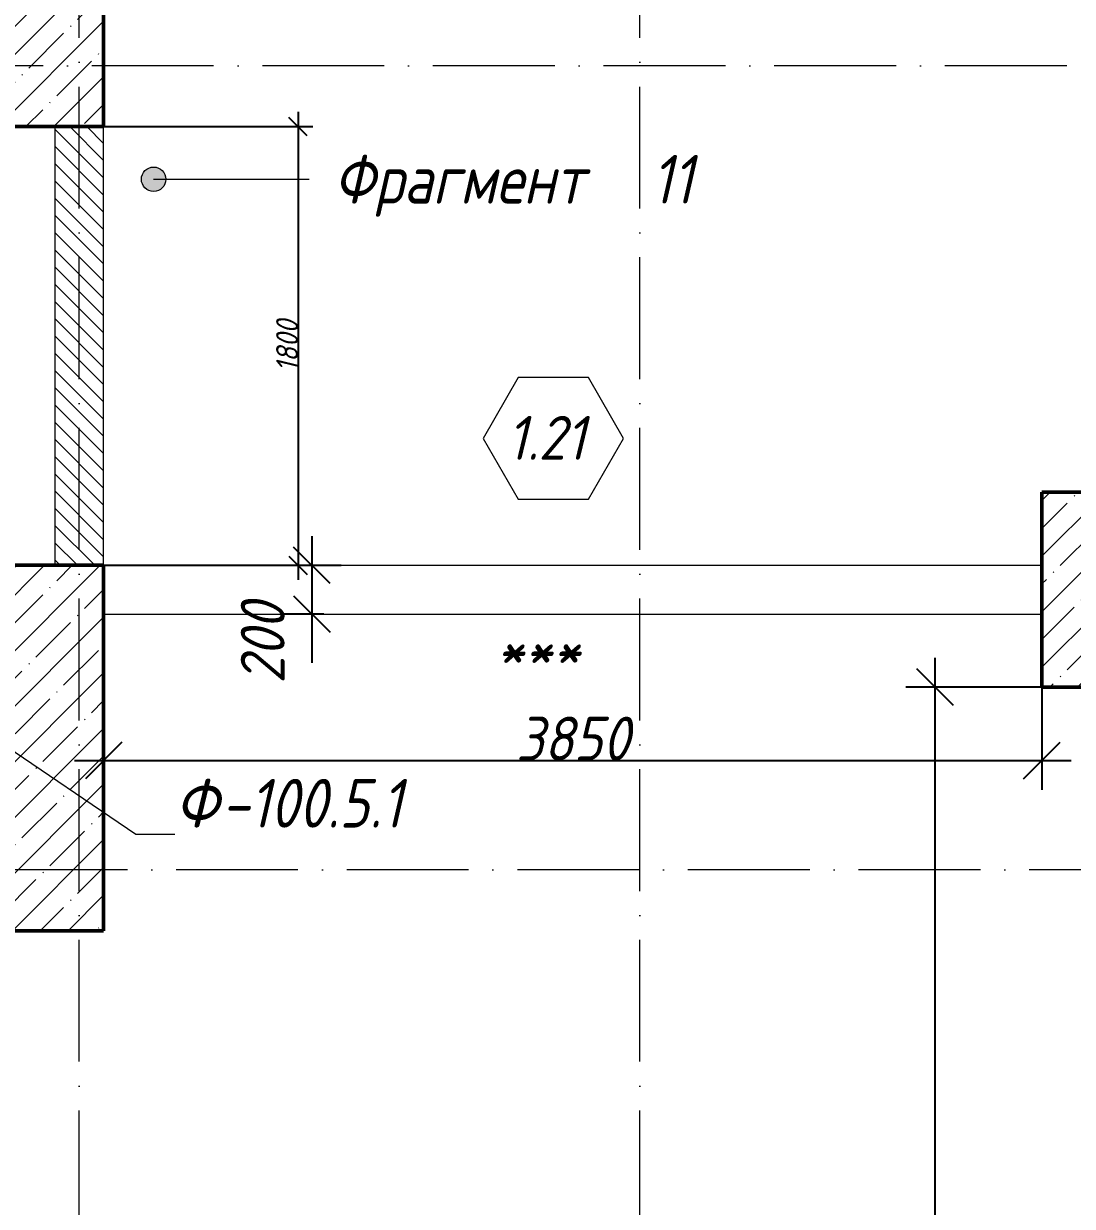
# Model space of a CAD drawing. Header units: millimetres. Extents: x -356862 to 418287, y 0 to 839748.
# Drawn here: x -169779 to -165476, y 616617 to 621470 of the extents above; entities that cross this region are included whole.
import ezdxf

# ---------------------------------------------------------------- set-up
doc = ezdxf.new("R2010")
doc.units = ezdxf.units.MM
doc.linetypes.add('50_200_ШТРИХ_1Т_ш5_п1_п1_', pattern=[700, 500, -100, 0, -100])
for name, color, linetype, lineweight in [('A-____-____-DIMS', 7, 'Continuous', 9), ('A-DOOR-____-IDEN', 7, 'Continuous', 9), ('A-DOOR-____-OTLN', 7, 'Continuous', 9), ('A-FLOR-____-OTLN', 7, 'Continuous', 9), ('A-GENM-____-IDEN', 7, 'Continuous', 9), ('G-____-____-TEXT', 7, 'Continuous', 9), ('S-COLS-____-MCUT', 7, 'Continuous', 50), ('S-COLS-____-OTLN', 7, 'Continuous', 9), ('S-GRID-____-OTLN-1', 7, '50_200_ШТРИХ_1Т_ш5_п1_п1_', 9)]:
    doc.layers.add(name, color=color, linetype=linetype, lineweight=lineweight)
for name, color, linetype, lineweight, true_color in [('A-DOOR-____-OTLN-1', 7, 'Continuous', 9, 0xffffff), ('A-WALL-____-MCUT-4', 7, 'Continuous', 13, 0x000000), ('A-WALL-____-PATT-3', 9, 'Continuous', 9, 0x808080)]:
    doc.layers.add(name, color=color, linetype=linetype, lineweight=lineweight, true_color=true_color)
doc.styles.add('ISOCPEUR_I_10', font='isocpeui.ttf', dxfattribs={"width": 0.9, "height": 180})
doc.styles.add('ISOCPEUR_I_14', font='isocpeui.ttf', dxfattribs={"width": 0.9, "height": 180})
doc.styles.add('ISOCPEUR_I_2', font='isocpeui.ttf', dxfattribs={"width": 0.85, "height": 2.3})
doc.styles.add('ISOCPEUR_I_7', font='isocpeui.ttf', dxfattribs={"width": 0.9, "height": 90})
doc.dimstyles.new('ISO-1_8_0_9К_СРЕДНИЙ_Кладочные_2', dxfattribs={"dimscale": 304.8, "dimtxt": 89.638306, "dimasz": 0.246063, "dimexe": 0.19685, "dimexo": 0, "dimgap": 0, "dimtad": 1, "dimdec": 3, "dimrnd": 0.001, "dimdsep": 46, "dimtxsty": 'ISOCPEUR_I_7', "dimblk1": 'OBLIQUE', "dimblk2": 'OBLIQUE', "dimsah": 1, "dimcen": 0.09, "dimdle": 0.19685, "dimazin": 0, "dimtfac": 1, "dimtdec": 4, "dimtix": 1, "dimtmove": 1, "dimatfit": 3, "dimfxl": 1, "dimtvp": 1, "dimtolj": 1, "dimtzin": 0, "dimarcsym": 2})
doc.dimstyles.new('ISO-1_8_0_9К_СРЕДНИЙ_Кладочные_3', dxfattribs={"dimscale": 304.8, "dimtxt": 179.276612, "dimasz": 0.492126, "dimexe": 0.393701, "dimexo": 0, "dimgap": 0, "dimtad": 1, "dimdec": 3, "dimrnd": 0.001, "dimdsep": 46, "dimtxsty": 'ISOCPEUR_I_10', "dimblk1": 'OBLIQUE', "dimblk2": 'OBLIQUE', "dimsah": 1, "dimcen": 0.09, "dimdle": 0.393701, "dimazin": 0, "dimtfac": 1, "dimtdec": 4, "dimtix": 1, "dimtmove": 0, "dimatfit": 3, "dimfxl": 1, "dimtvp": 1, "dimtolj": 1, "dimtzin": 0, "dimarcsym": 2})
doc.dimstyles.new('ISO-1_8_0_9К_СРЕДНИЙ_Кладочные_8', dxfattribs={"dimscale": 304.8, "dimtxt": 179.276612, "dimasz": 0.492126, "dimexe": 0.393701, "dimexo": 0, "dimgap": 0, "dimtad": 1, "dimdec": 3, "dimrnd": 0.001, "dimdsep": 46, "dimtxsty": 'ISOCPEUR_I_14', "dimblk1": 'OBLIQUE', "dimblk2": 'OBLIQUE', "dimsah": 1, "dimcen": 0.09, "dimdle": 0.393701, "dimazin": 0, "dimtfac": 1, "dimtdec": 4, "dimtix": 1, "dimtmove": 0, "dimatfit": 3, "dimfxl": 1, "dimtvp": 1, "dimtolj": 1, "dimtzin": 0, "dimarcsym": 2})

# ---------------------------------------------------------------- blocks, each defined once
blk = doc.blocks.new('BSC_Колонна _Прямоугольная - 500х800-V22-АР1_Кладочный план 1 этажа в осях 1-64_Ю-ЯЯ')
at = {"layer": 'S-COLS-____-OTLN'}
h = blk.add_hatch(dxfattribs=at)
h.set_pattern_fill('FP_17', color=256, style=0, pattern_type=2)
h.set_pattern_definition([(45, (-9650, -74431.04), (-114.04925, 114.04925), []), (45, (-9535.95, -74431.04), (-114.04925, 114.04925), [201.613, -40.323, 3.353, -36.97])])
h.paths.add_polyline_path([(-250, -400), (250, -400), (250, 400), (-250, 400)], flags=0)
at = {"layer": 'S-COLS-____-MCUT'}
for p, q in [((250, 400), (-250, 400)), ((-250, 400), (-250, -400)), ((250, -400), (250, 400)), ((-250, -400), (250, -400))]:
    blk.add_line(p, q, dxfattribs=at)
blk = doc.blocks.new('BSC_Колонна _Прямоугольная - 500х500-V40-АР1_Кладочный план 1 этажа в осях 1-64_Ю-ЯЯ')
at = {"layer": 'S-COLS-____-OTLN'}
h = blk.add_hatch(dxfattribs=at)
h.set_pattern_fill('FP_39', color=256, style=0, pattern_type=2)
h.set_pattern_definition([(45, (-5300, -76581.04), (-114.04925, 114.04925), []), (45, (-5185.95, -76581.04), (-114.04925, 114.04925), [201.613, -40.323, 3.353, -36.97])])
h.paths.add_polyline_path([(-250, -250), (250, -250), (250, 250), (-250, 250), (-250, 17.7)], flags=0)
at = {"layer": 'S-COLS-____-MCUT'}
for p, q in [((250, 250), (-250, 250)), ((-250, 250), (-250, -250)), ((250, -250), (250, 250)), ((-250, -250), (250, -250))]:
    blk.add_line(p, q, dxfattribs=at)
blk = doc.blocks.new('BSC_Колонна _Прямоугольная - 500х1500-25984399-АР1_Кладочный план 1 этажа в осях 1-64_Ю-ЯЯ')
at = {"layer": 'S-COLS-____-OTLN'}
h = blk.add_hatch(dxfattribs=at)
h.set_pattern_fill('FP_185', color=256, style=0, pattern_type=2)
h.set_pattern_definition([(45, (-5300, -73781.04), (-114.04925, 114.04925), []), (45, (-5185.95, -73781.04), (-114.04925, 114.04925), [201.613, -40.323, 3.353, -36.97])])
h.paths.add_polyline_path([(-250, -750), (250, -750), (250, 750), (-250, 750), (-250, -411.2)], flags=0)
at = {"layer": 'S-COLS-____-MCUT'}
for p, q in [((250, 750), (-250, 750)), ((-250, 750), (-250, -750)), ((250, -750), (250, 750)), ((-250, -750), (250, -750))]:
    blk.add_line(p, q, dxfattribs=at)
blk = doc.blocks.new('Проем_Дверь_Прямоугольный - 3850х2800h_витражные проемы-35289460-АР1_Кладочный план 1 этажа в осях 1-64_Ю-ЯЯ')
at = {"layer": 'A-DOOR-____-OTLN-1'}
for p, q in [((1925, 100), (-1925, 100)), ((1925, -100), (-1925, -100))]:
    blk.add_line(p, q, dxfattribs=at)
blk = doc.blocks.new('_Oblique')
at = {"color": 0, "linetype": 'ByBlock', "lineweight": -2}
blk.add_line((-0.5, -0.5), (0.5, 0.5), dxfattribs=at)
blk = doc.blocks.new('*D12062')
at = {"layer": 'A-____-____-DIMS', "color": 0, "lineweight": -2, "transparency": 16777216}
for p, q in [((-168653, 621107.6), (-168653, 619187.6)), ((-169450.7, 621047.6), (-168593, 621047.6)), ((-169450.7, 619247.6), (-168593, 619247.6))]:
    blk.add_line(p, q, dxfattribs=at)
at = {"layer": 'Defpoints', "color": 0, "transparency": 16777216}
for p in [(-169450.7, 621047.6), (-169450.7, 619247.6), (-168653, 619247.6)]:
    blk.add_point(p, dxfattribs=at)
at = {"layer": 'A-____-____-DIMS', "color": 0, "lineweight": -2, "transparency": 16777216, "xscale": 75, "yscale": 75, "zscale": 75}
for p, rotation in [((-168653, 621047.6), 90), ((-168653, 619247.6), 270)]:
    blk.add_blockref('_Oblique', p, dxfattribs=dict(at, rotation=rotation))
at = {"layer": 'A-____-____-DIMS', "color": 0, "transparency": 16777216, "insert": (-168698, 620147.6), "char_height": 90, "width": 504.733, "attachment_point": 5, "rotation": 90, "style": 'ISOCPEUR_I_7'}
blk.add_mtext('\\A1;1800', dxfattribs=at)
blk = doc.blocks.new('*D12063')
at = {"layer": 'A-____-____-DIMS', "color": 0, "lineweight": -2, "transparency": 16777216}
for p, q in [((-168596.1, 619367.6), (-168596.1, 619047.6)), ((-169450.7, 619247.6), (-168476.1, 619247.6)), ((-168546.9, 619047.6), (-168716.1, 619047.6)), ((-168596.1, 619047.6), (-168596.1, 618846.7))]:
    blk.add_line(p, q, dxfattribs=at)
at = {"layer": 'Defpoints', "color": 0, "transparency": 16777216}
for p in [(-169450.7, 619247.6), (-168596.1, 619047.6), (-168546.9, 619047.6)]:
    blk.add_point(p, dxfattribs=at)
at = {"layer": 'A-____-____-DIMS', "color": 0, "lineweight": -2, "transparency": 16777216, "xscale": 150, "yscale": 150, "zscale": 150}
for p, rotation in [((-168596.1, 619247.6), 90), ((-168596.1, 619047.6), 270)]:
    blk.add_blockref('_Oblique', p, dxfattribs=dict(at, rotation=rotation))
at = {"layer": 'A-____-____-DIMS', "color": 0, "transparency": 16777216, "insert": (-168888.2, 618761.9), "char_height": 180, "width": 409.578, "attachment_point": 1, "rotation": 90, "line_spacing_factor": 1.149209, "style": 'ISOCPEUR_I_10'}
blk.add_mtext('\\A1;200', dxfattribs=at)
blk = doc.blocks.new('Марка проема - марка проема-27336095-АР1_Кладочный план 1 этажа в осях 1-64_Ю-ЯЯ')
at = {"layer": 'A-DOOR-____-IDEN'}
for p, q in [((-1.439, 0.159), (-2.877, -2.333)), ((1.439, 0.159), (-1.439, 0.159)), ((2.877, -2.333), (1.439, 0.159)), ((-2.877, -2.333), (-1.439, -4.825)), ((1.439, -4.825), (2.877, -2.333)), ((-1.439, -4.825), (1.439, -4.825))]:
    blk.add_line(p, q, dxfattribs=at)
blk = doc.blocks.new('*D13206')
at = {"layer": 'A-____-____-DIMS', "color": 0, "lineweight": -2, "transparency": 16777216}
for p, q in [((-165600.7, 618747.6), (-165600.7, 618326.4)), ((-169450.7, 618552.5), (-169450.7, 618326.4)), ((-169570.7, 618446.4), (-165480.7, 618446.4))]:
    blk.add_line(p, q, dxfattribs=at)
at = {"layer": 'Defpoints', "color": 0, "transparency": 16777216}
for p in [(-165600.7, 618747.6), (-169450.7, 618552.5), (-165600.7, 618446.4)]:
    blk.add_point(p, dxfattribs=at)
at = {"layer": 'A-____-____-DIMS', "color": 0, "lineweight": -2, "transparency": 16777216, "xscale": 150, "yscale": 150, "zscale": 150, "rotation": 180}
blk.add_blockref('_Oblique', (-169450.7, 618446.4), dxfattribs=at)
at = {"layer": 'A-____-____-DIMS', "color": 0, "lineweight": -2, "transparency": 16777216, "xscale": 150, "yscale": 150, "zscale": 150}
blk.add_blockref('_Oblique', (-165600.7, 618446.4), dxfattribs=at)
at = {"layer": 'A-____-____-DIMS', "color": 0, "transparency": 16777216, "insert": (-167525.7, 618536.4), "char_height": 180, "width": 546.104, "attachment_point": 5, "style": 'ISOCPEUR_I_14'}
blk.add_mtext('\\A1;3850', dxfattribs=at)
blk = doc.blocks.new('*D13210')
at = {"layer": 'A-____-____-DIMS', "color": 0, "lineweight": -2, "transparency": 16777216}
for p, q in [((-166038.7, 612277.6), (-166038.7, 618867.6)), ((-165600.7, 618747.6), (-166158.7, 618747.6)), ((-165600.7, 612397.6), (-166158.7, 612397.6))]:
    blk.add_line(p, q, dxfattribs=at)
at = {"layer": 'Defpoints', "color": 0, "transparency": 16777216}
for p in [(-166038.7, 618747.6), (-165600.7, 618747.6), (-165600.7, 612397.6)]:
    blk.add_point(p, dxfattribs=at)
at = {"layer": 'A-____-____-DIMS', "color": 0, "lineweight": -2, "transparency": 16777216, "xscale": 150, "yscale": 150, "zscale": 150}
for p, rotation in [((-166038.7, 618747.6), 90), ((-166038.7, 612397.6), 270)]:
    blk.add_blockref('_Oblique', p, dxfattribs=dict(at, rotation=rotation))
at = {"layer": 'A-____-____-DIMS', "color": 0, "transparency": 16777216, "insert": (-166128.7, 615572.6), "char_height": 180, "width": 546.104, "attachment_point": 5, "rotation": 90, "style": 'ISOCPEUR_I_14'}
blk.add_mtext('\\A1;6350', dxfattribs=at)

msp = doc.modelspace()

# ---------------------------------------------------------------- hatches: boundary and pattern name
at = {"layer": 'A-WALL-____-PATT-3'}
h = msp.add_hatch(dxfattribs=at)
h.set_pattern_fill('FP_6', color=256, style=0, pattern_type=2)
h.set_pattern_definition([(135, (-175000.736, 544716.51), (-35.35534, -35.35534), [])])
h.paths.add_polyline_path([(-169650.7357, 619247.5526), (-169450.7357, 619247.5526), (-169450.7357, 621047.5526), (-169650.7357, 621047.5526)], flags=0)
at = {"layer": 'G-____-____-TEXT'}
h = msp.add_hatch(color=256, dxfattribs=at)
edge = h.paths.add_edge_path(flags=0)
edge.add_arc((-169245.8168, 620831.671), 50, 0, 360)

# ---------------------------------------------------------------- linework, layer by layer
at = {"layer": 'A-FLOR-____-OTLN'}
msp.add_line((-169450.7357, 619047.5526), (-165600.7357, 619047.5526), dxfattribs=at)
at = {"layer": 'A-GENM-____-IDEN'}
for p, q in [((-170250.7357, 618777.5526), (-169318.6592, 618144.1624)), ((-169318.6592, 618144.1624), (-169159.1415, 618144.1624))]:
    msp.add_line(p, q, dxfattribs=at)
at = {"layer": 'A-WALL-____-MCUT-4'}
for p, q in [((-169650.7357, 621047.5526), (-169650.7357, 619247.5526)), ((-169450.7357, 619247.5526), (-169450.7357, 621047.5526))]:
    msp.add_line(p, q, dxfattribs=at)
at = {"layer": 'G-____-____-TEXT'}
msp.add_line((-169245.8168, 620831.671), (-168607.4677, 620831.671), dxfattribs=at)
msp.add_circle((-169245.8168, 620831.671), 50, dxfattribs=at)
at = {"layer": 'S-GRID-____-OTLN-1'}
for p, q in [((-169550.7357, 597608.0984), (-169550.7357, 635609.362)), ((-167250.7357, 597608.0984), (-167250.7357, 635609.362)), ((-142395.7357, 621297.5526), (-179669.5059, 621297.5526)), ((-150450.7357, 617997.5526), (-179669.5059, 617997.5526))]:
    msp.add_line(p, q, dxfattribs=at)

# ---------------------------------------------------------------- block references
at = {"layer": 'A-DOOR-____-IDEN', "xscale": 99.99999999999993, "yscale": 99.99999999999993, "zscale": 99.99999999999993}
msp.add_blockref('Марка проема - марка проема-27336095-АР1_Кладочный план 1 этажа в осях 1-64_Ю-ЯЯ', (-167605.7357, 620001.7666), dxfattribs=at)
at = {"layer": 'A-DOOR-____-OTLN', "rotation": 180}
msp.add_blockref('Проем_Дверь_Прямоугольный - 3850х2800h_витражные проемы-35289460-АР1_Кладочный план 1 этажа в осях 1-64_Ю-ЯЯ', (-167525.7357, 619147.5526), dxfattribs=at)
at = {"layer": 'S-COLS-____-OTLN'}
for name, p in [('BSC_Колонна _Прямоугольная - 500х500-V40-АР1_Кладочный план 1 этажа в осях 1-64_Ю-ЯЯ', (-169700.7357, 621297.5526)), ('BSC_Колонна _Прямоугольная - 500х800-V22-АР1_Кладочный план 1 этажа в осях 1-64_Ю-ЯЯ', (-165350.7357, 619147.5526)), ('BSC_Колонна _Прямоугольная - 500х1500-25984399-АР1_Кладочный план 1 этажа в осях 1-64_Ю-ЯЯ', (-169700.7357, 618497.5526))]:
    msp.add_blockref(name, p, dxfattribs=at)

# ---------------------------------------------------------------- texts
at = {"layer": 'A-DOOR-____-IDEN', "attachment_point": 1}
for s, insert, char_height, width, style in [('1.21', (-167795.3748, 619860.5861), 180, 411.265687, 'ISOCPEUR_I_14'), ('***', (-167841.3061, 619006.0721), 200, 562.784625, 'ISOCPEUR_I_2')]:
    msp.add_mtext(s, dxfattribs=dict(at, insert=insert, char_height=char_height, width=width, style=style))
at = {"layer": 'A-GENM-____-IDEN', "char_height": 200, "attachment_point": 1, "style": 'ISOCPEUR_I_2'}
for s, insert, width in [('\\fISOCPEUR|b0|i1|c204|p34|;\\W.9;Ф', (-169159.1415, 618371.2785), 230.886), ('-100.5.1', (-168968.6415, 618371.2785), 1010.12625)]:
    msp.add_mtext(s, dxfattribs=dict(at, insert=insert, width=width))
at = {"layer": 'G-____-____-TEXT', "char_height": 200, "attachment_point": 1, "style": 'ISOCPEUR_I_2'}
for s, insert, width in [('Фрагмент', (-168507.4677, 620931.671), 1450.252688), (' 11', (-167310.8896, 620931.671), 367.974562)]:
    msp.add_mtext(s, dxfattribs=dict(at, insert=insert, width=width))

# ---------------------------------------------------------------- dimensions: what is measured, and where the dimension line sits
at = {"layer": 'A-____-____-DIMS'}
for base, p1, p2, dimstyle, override, picture, middle in [((-168653.0007, 619247.5526), (-169450.7357, 621047.5526), (-169450.7357, 619247.5526), 'ISO-1_8_0_9К_СРЕДНИЙ_Кладочные_2', {"dimpost": '<>', "dimfxl": 1800}, '*D12062', (-168698.0007, 620147.5526)), ((-166038.6919, 618747.5526), (-165600.7357, 612397.5526), (-165600.7357, 618747.5526), 'ISO-1_8_0_9К_СРЕДНИЙ_Кладочные_8', {"dimpost": '<>', "dimfxl": 6350}, '*D13210', (-166128.6919, 615572.5526))]:
    dim = msp.add_linear_dim(base=base, p1=p1, p2=p2, angle=90, dimstyle=dimstyle, override=override, dxfattribs=at)
    dim.commit()
    dim.dimension.update_dxf_attribs({"geometry": picture, "text_midpoint": middle})
dim = msp.add_linear_dim(base=(-168596.0991, 619047.5526), p1=(-169450.7357, 619247.5526), p2=(-168546.9346, 619047.5526), angle=90, dimstyle='ISO-1_8_0_9К_СРЕДНИЙ_Кладочные_3', override={"dimpost": '<>', "dimfxl": 925.665376}, dxfattribs=at)
dim.commit()
dim.dimension.update_dxf_attribs({"geometry": '*D12063', "text_midpoint": (-168768.1627, 618846.6819), "dimtype": 160, "text_rotation": 90})
dim = msp.add_linear_dim(base=(-165600.7357, 618446.4368), p1=(-169450.7357, 618552.5028), p2=(-165600.7357, 618747.5526), dimstyle='ISO-1_8_0_9К_СРЕДНИЙ_Кладочные_8', override={"dimpost": '<>', "dimfxl": 3854.937668}, dxfattribs=at)
dim.commit()
dim.dimension.update_dxf_attribs({"geometry": '*D13206', "text_midpoint": (-167525.7357, 618536.4368)})

doc.saveas('drawing.dxf')
